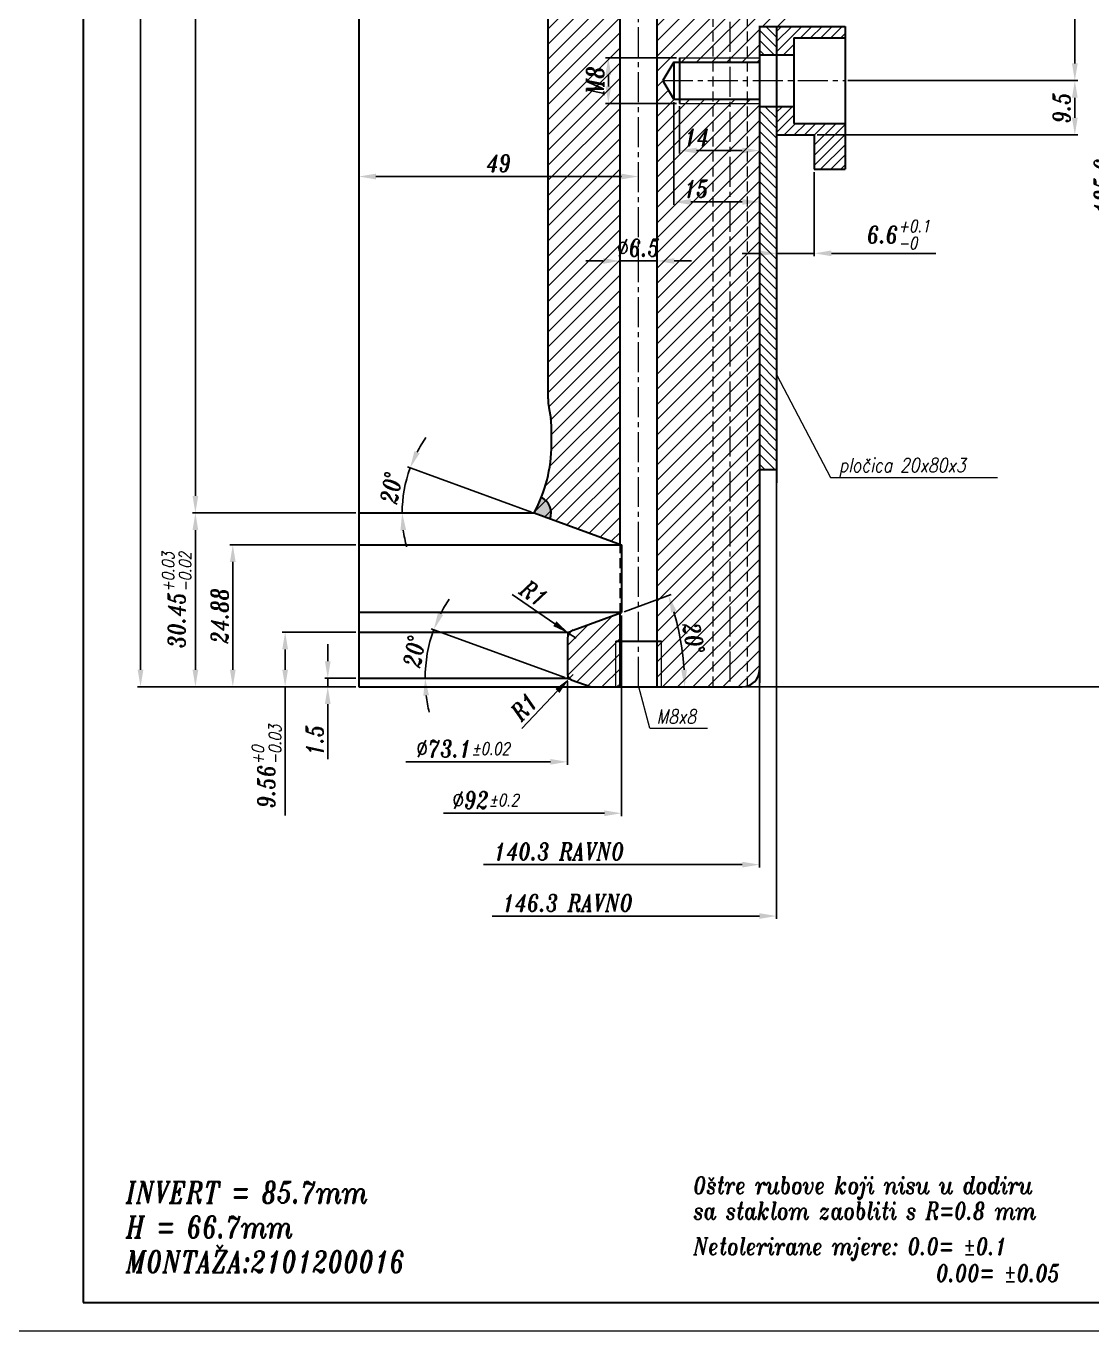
# Model space of a CAD drawing. Extents: x -409 to 793, y -94 to 506.
# Drawn here: x 21.5 to 208.1, y -94.1 to 134.3 of the extents above; entities that cross this region are included whole.
import ezdxf

# ---------------------------------------------------------------- set-up
doc = ezdxf.new("R2010")
doc.units = 0
doc.header["$LTSCALE"] = 7
doc.header["$MEASUREMENT"] = 0
doc.linetypes.add('CENTER2', pattern=[1.125, 0.75, -0.125, 0.125, -0.125])
doc.linetypes.add('HIDDEN', pattern=[0.375, 0.25, -0.125])
doc.layers.get('0').update_dxf_attribs({"linetype": 'CONTINUOUS', "lineweight": 15})
for name, color, linetype, lineweight in [('1', 1, 'CENTER2', 15), ('2', 2, 'HIDDEN', 15), ('3', 3, 'CONTINUOUS', 30), ('8', 253, 'CONTINUOUS', 0)]:
    doc.layers.add(name, color=color, linetype=linetype, lineweight=lineweight)
doc.styles.add('ITALICT', font='ITALICT.shx', dxfattribs={"width": 0.8, "height": 3})
doc.dimstyles.get("Standard").update_dxf_attribs({"dimtxt": 3, "dimasz": 3, "dimexe": 0.5, "dimexo": 0.5, "dimgap": 0.8, "dimtad": 1, "dimdsep": 46, "dimtxsty": 'ITALICT', "dimcen": 0.09, "dimazin": 2, "dimtfac": 1, "dimtmove": 0, "dimatfit": 3, "dimfxl": 1, "dimtolj": 1, "dimtzin": 0, "dimarcsym": 0})

# ---------------------------------------------------------------- blocks, each defined once
blk = doc.blocks.new('*D16')
at = {"color": 0, "lineweight": -2}
for p, q in [((135.88, 120.27), (135.88, 112.03)), ((138.88, 112.53), (146.88, 112.53))]:
    blk.add_line(p, q, dxfattribs=at)
at = {"color": 0}
for points in [[(138.88, 113.03), (138.88, 112.03), (135.88, 112.53)], [(146.88, 113.03), (146.88, 112.03), (149.88, 112.53)]]:
    blk.add_solid(points, dxfattribs=at)
at = {"color": 0, "insert": (138.88, 114.83), "char_height": 3, "attachment_point": 5, "style": 'ITALICT'}
blk.add_mtext('\\A1;14', dxfattribs=at)
blk = doc.blocks.new('*D17')
at = {"color": 0, "lineweight": -2}
for p, q in [((134.88, 121.02), (134.88, 103.03)), ((137.88, 103.53), (146.88, 103.53))]:
    blk.add_line(p, q, dxfattribs=at)
at = {"color": 0}
for points in [[(137.88, 104.03), (137.88, 103.03), (134.88, 103.53)], [(146.88, 104.03), (146.88, 103.03), (149.88, 103.53)]]:
    blk.add_solid(points, dxfattribs=at)
at = {"color": 0, "insert": (138.84, 105.83), "char_height": 3, "attachment_point": 5, "style": 'ITALICT'}
blk.add_mtext('\\A1;15', dxfattribs=at)
blk = doc.blocks.new('*D26')
at = {"color": 0, "lineweight": -2}
for p, q in [((158.18, 260.47), (205.6, 260.47)), ((205.1, 257.47), (205.1, 127.77)), ((165.38, 124.77), (205.6, 124.77))]:
    blk.add_line(p, q, dxfattribs=at)
at = {"color": 0}
for points in [[(204.6, 257.47), (205.6, 257.47), (205.1, 260.47)], [(204.6, 127.77), (205.6, 127.77), (205.1, 124.77)]]:
    blk.add_solid(points, dxfattribs=at)
at = {"color": 0, "insert": (202.8, 190.04), "char_height": 3, "attachment_point": 5, "rotation": 90, "style": 'ITALICT'}
blk.add_mtext('\\A1;135.7{}{\\H0.71x;\\C3;%%p0.1}', dxfattribs=at)
blk = doc.blocks.new('*D27')
at = {"color": 0, "lineweight": -2}
for p, q in [((122.48, 93.19), (119.48, 93.19)), ((125.48, 93.19), (131.98, 93.19)), ((134.98, 93.19), (137.98, 93.19))]:
    blk.add_line(p, q, dxfattribs=at)
at = {"color": 0}
for points in [[(122.48, 93.69), (122.48, 92.69), (125.48, 93.19)], [(134.98, 93.69), (134.98, 92.69), (131.98, 93.19)]]:
    blk.add_solid(points, dxfattribs=at)
at = {"color": 0, "insert": (128.73, 95.49), "char_height": 3, "attachment_point": 5, "style": 'ITALICT'}
blk.add_mtext('\\A1;%%c6.5', dxfattribs=at)
blk = doc.blocks.new('*D28')
at = {"color": 0, "lineweight": -2}
for p, q in [((74.19, 279.47), (50.64, 279.47)), ((51.14, 276.47), (51.14, 52.07)), ((79.23, 49.07), (50.64, 49.07))]:
    blk.add_line(p, q, dxfattribs=at)
at = {"color": 0}
for points in [[(51.64, 276.47), (50.64, 276.47), (51.14, 279.47)], [(50.64, 52.07), (51.64, 52.07), (51.14, 49.07)]]:
    blk.add_solid(points, dxfattribs=at)
at = {"color": 0, "insert": (48.84, 163.62), "char_height": 3, "attachment_point": 5, "rotation": 90, "style": 'ITALICT'}
blk.add_mtext('\\A1;230.4{}{\\H0.71x;\\C3;%%p0.05}', dxfattribs=at)
blk = doc.blocks.new('*D29')
at = {"color": 0, "lineweight": -2}
for p, q in [((79.23, 49.07), (50.64, 49.07)), ((51.14, 46.07), (51.14, 21.62)), ((79.23, 18.62), (50.64, 18.62))]:
    blk.add_line(p, q, dxfattribs=at)
at = {"color": 0}
for points in [[(51.64, 46.07), (50.64, 46.07), (51.14, 49.07)], [(50.64, 21.62), (51.64, 21.62), (51.14, 18.62)]]:
    blk.add_solid(points, dxfattribs=at)
at = {"color": 0, "insert": (47.85, 33.84), "char_height": 3, "attachment_point": 5, "rotation": 90, "style": 'ITALICT'}
blk.add_mtext('\\A1;30.45{}{\\H0.71x;\\C3;\\S+0.03^ -0.02;}', dxfattribs=at)
blk = doc.blocks.new('*D30')
at = {"color": 0, "lineweight": -2}
for p, q in [((135.38, 128.77), (122.93, 128.77)), ((123.43, 125.77), (123.43, 123.77)), ((135.38, 120.77), (122.93, 120.77))]:
    blk.add_line(p, q, dxfattribs=at)
at = {"color": 0}
for points in [[(122.93, 125.77), (123.93, 125.77), (123.43, 128.77)], [(122.93, 123.77), (123.93, 123.77), (123.43, 120.77)]]:
    blk.add_solid(points, dxfattribs=at)
at = {"color": 0, "insert": (121.13, 124.77), "char_height": 3, "attachment_point": 5, "rotation": 90, "style": 'ITALICT'}
blk.add_mtext('\\A1;M8', dxfattribs=at)
blk = doc.blocks.new('*D32')
at = {"color": 0, "lineweight": -2}
for p, q in [((74.31, 23.12), (74.31, 26.12)), ((79.23, 20.12), (73.81, 20.12)), ((79.23, 18.62), (73.81, 18.62)), ((74.31, 20.12), (74.31, 18.62)), ((74.31, 15.62), (74.31, 5.99))]:
    blk.add_line(p, q, dxfattribs=at)
at = {"color": 0}
for points in [[(73.81, 23.12), (74.81, 23.12), (74.31, 20.12)], [(74.81, 15.62), (73.81, 15.62), (74.31, 18.62)]]:
    blk.add_solid(points, dxfattribs=at)
at = {"color": 0, "insert": (72.01, 9.3), "char_height": 3, "attachment_point": 5, "rotation": 90, "style": 'ITALICT'}
blk.add_mtext('\\A1;1.5', dxfattribs=at)
blk = doc.blocks.new('*D33')
at = {"color": 0, "linetype": 'ByBlock', "lineweight": -2}
for p, q in [((79.23, 28.18), (66.35, 28.18)), ((66.85, 21.62), (66.85, 25.18)), ((79.23, 18.62), (66.35, 18.62)), ((66.85, 18.62), (66.85, -3.89))]:
    blk.add_line(p, q, dxfattribs=at)
at = {"color": 0}
for points in [[(67.35, 25.18), (66.35, 25.18), (66.85, 28.18)], [(66.35, 21.62), (67.35, 21.62), (66.85, 18.62)]]:
    blk.add_solid(points, dxfattribs=at)
at = {"color": 0, "insert": (63.57, 4.69), "char_height": 3, "attachment_point": 5, "rotation": 90, "style": 'ITALICT'}
blk.add_mtext('\\A1;9.56{}{\\H0.71x;\\C3;\\S+0^ -0.03;}', dxfattribs=at)
blk = doc.blocks.new('*D34')
at = {"color": 0, "lineweight": -2}
for p, q in [((79.23, 43.5), (57.19, 43.5)), ((57.69, 21.62), (57.69, 40.5)), ((79.23, 18.62), (57.19, 18.62))]:
    blk.add_line(p, q, dxfattribs=at)
at = {"color": 0}
for points in [[(58.19, 40.5), (57.19, 40.5), (57.69, 43.5)], [(57.19, 21.62), (58.19, 21.62), (57.69, 18.62)]]:
    blk.add_solid(points, dxfattribs=at)
at = {"color": 0, "insert": (55.39, 31.06), "char_height": 3, "attachment_point": 5, "rotation": 90, "style": 'ITALICT'}
blk.add_mtext('\\A1;24.88', dxfattribs=at)
blk = doc.blocks.new('*D42')
at = {"color": 0, "lineweight": -2}
for p, q in [((50.64, 279.47), (41.03, 279.47)), ((41.53, 276.47), (41.53, 21.62)), ((79.23, 18.62), (41.03, 18.62))]:
    blk.add_line(p, q, dxfattribs=at)
at = {"color": 0}
for points in [[(42.03, 276.47), (41.03, 276.47), (41.53, 279.47)], [(41.03, 21.62), (42.03, 21.62), (41.53, 18.62)]]:
    blk.add_solid(points, dxfattribs=at)
at = {"color": 0, "insert": (38.25, 148.39), "char_height": 3, "attachment_point": 5, "rotation": 90, "style": 'ITALICT'}
blk.add_mtext('\\A1;260.85{}{\\H0.71x;\\C3;\\S+0.08^ -0.07;}', dxfattribs=at)
blk = doc.blocks.new('*D43')
at = {"color": 0, "lineweight": -2}
for p, q in [((106.6, 34.81), (114.07, 29.68)), ((117.78, 27.13), (116.54, 27.98))]:
    blk.add_line(p, q, dxfattribs=at)
at = {"color": 0}
blk.add_solid([(113.78, 29.26), (114.35, 30.09), (116.54, 27.98)], dxfattribs=at)
at = {"color": 0, "insert": (110.4, 34.99), "char_height": 3, "attachment_point": 5, "rotation": 325.498, "style": 'ITALICT'}
blk.add_mtext('\\A1;R1', dxfattribs=at)
blk = doc.blocks.new('*D48')
at = {"color": 0, "lineweight": -2}
for p, q in [((125.73, 31.12), (125.73, -4)), ((122.73, -3.5), (94.59, -3.5))]:
    blk.add_line(p, q, dxfattribs=at)
at = {"color": 0}
blk.add_solid([(122.73, -4), (122.73, -3), (125.73, -3.5)], dxfattribs=at)
at = {"color": 0, "insert": (101.94, -1.2), "char_height": 3, "attachment_point": 5, "style": 'ITALICT'}
blk.add_mtext('\\A1;%%c92{}{\\H0.71x;\\C3;%%p0.2}', dxfattribs=at)
blk = doc.blocks.new('*D49')
at = {"color": 0, "lineweight": -2}
for p, q in [((116.28, 19.62), (116.28, 5)), ((113.28, 5.5), (87.97, 5.5))]:
    blk.add_line(p, q, dxfattribs=at)
at = {"color": 0}
blk.add_solid([(113.28, 5), (113.28, 6), (116.28, 5.5)], dxfattribs=at)
at = {"color": 0, "insert": (98, 7.8), "char_height": 3, "attachment_point": 5, "style": 'ITALICT'}
blk.add_mtext('\\A1;%%c73.1{}{\\H0.71x;\\C3;%%p0.02}', dxfattribs=at)
blk = doc.blocks.new('*D50')
at = {"color": 0, "lineweight": -2}
for p, q in [((79.73, 107.6), (79.73, 107.48)), ((125.73, 107.98), (82.73, 107.98))]:
    blk.add_line(p, q, dxfattribs=at)
at = {"color": 0}
for points in [[(82.73, 108.48), (82.73, 107.48), (79.73, 107.98)], [(125.73, 108.48), (125.73, 107.48), (128.73, 107.98)]]:
    blk.add_solid(points, dxfattribs=at)
at = {"color": 0, "insert": (104.23, 110.28), "char_height": 3, "attachment_point": 5, "style": 'ITALICT'}
blk.add_mtext('\\A1;49', dxfattribs=at)
blk = doc.blocks.new('*D51')
at = {"color": 0, "linetype": 'ByBlock', "lineweight": -2}
for p, q in [((159.48, 108.77), (159.48, 94.03)), ((149.88, 94.53), (146.88, 94.53)), ((152.88, 94.53), (159.48, 94.53)), ((162.48, 94.53), (180.77, 94.53))]:
    blk.add_line(p, q, dxfattribs=at)
at = {"color": 0}
for points in [[(149.88, 95.03), (149.88, 94.03), (152.88, 94.53)], [(162.48, 95.03), (162.48, 94.03), (159.48, 94.53)]]:
    blk.add_solid(points, dxfattribs=at)
at = {"color": 0, "insert": (174.23, 97.81), "char_height": 3, "attachment_point": 5, "style": 'ITALICT'}
blk.add_mtext('\\A1;6.6{}{\\H0.71x;\\C3;\\S+0.1^ -0;}', dxfattribs=at)
blk = doc.blocks.new('*D52')
at = {"color": 0, "lineweight": -2}
for p, q in [((165.38, 124.77), (205.6, 124.77)), ((205.1, 118.27), (205.1, 121.77)), ((159.98, 115.27), (205.6, 115.27))]:
    blk.add_line(p, q, dxfattribs=at)
at = {"color": 0}
for points in [[(204.6, 121.77), (205.6, 121.77), (205.1, 124.77)], [(204.6, 118.27), (205.6, 118.27), (205.1, 115.27)]]:
    blk.add_solid(points, dxfattribs=at)
at = {"color": 0, "insert": (202.8, 120.02), "char_height": 3, "attachment_point": 5, "rotation": 90, "style": 'ITALICT'}
blk.add_mtext('\\A1;9.5', dxfattribs=at)
blk = doc.blocks.new('*D53')
at = {"color": 0, "lineweight": -2}
for p, q in [((149.88, 21.12), (149.88, -13)), ((146.88, -12.5), (101.6, -12.5))]:
    blk.add_line(p, q, dxfattribs=at)
at = {"color": 0}
blk.add_solid([(146.88, -13), (146.88, -12), (149.88, -12.5)], dxfattribs=at)
at = {"color": 0, "insert": (114.8, -10.2), "char_height": 3, "attachment_point": 5, "style": 'ITALICT'}
blk.add_mtext('\\A1;140.3 RAVNO', dxfattribs=at)
blk = doc.blocks.new('*D54')
at = {"color": 0, "lineweight": -2}
for p, q in [((152.88, 56.17), (152.88, -22)), ((149.88, -21.5), (103.1, -21.5))]:
    blk.add_line(p, q, dxfattribs=at)
at = {"color": 0}
blk.add_solid([(149.88, -22), (149.88, -21), (152.88, -21.5)], dxfattribs=at)
at = {"color": 0, "insert": (116.3, -19.2), "char_height": 3, "attachment_point": 5, "style": 'ITALICT'}
blk.add_mtext('\\A1;146.3 RAVNO', dxfattribs=at)
blk = doc.blocks.new('*D58')
at = {"color": 0, "lineweight": -2}
blk.add_line((115.81, 20.29), (92.39, 28.81), dxfattribs=at)
for start, end in [(146.1957, 153.0978), (160, 180), (186.9022, 193.8043)]:
    blk.add_arc((116.28, 20.12), 24.92, start, end, dxfattribs=at)
at = {"color": 0}
for points in [[(93.6, 31.59), (94.51, 31.19), (92.86, 28.64)], [(92.04, 17.15), (91.04, 17.09), (91.36, 20.12)]]:
    blk.add_solid(points, dxfattribs=at)
at = {"color": 0, "insert": (89.47, 24.84), "char_height": 3, "attachment_point": 5, "rotation": 80, "style": 'ITALICT'}
blk.add_mtext('\\A1;20%%d', dxfattribs=at)
blk = doc.blocks.new('*D68')
at = {"color": 0, "lineweight": -2}
blk.add_line((126.2, 31.79), (134.44, 34.79), dxfattribs=at)
blk.add_arc((90.01, 18.62), 46.78, 3.6752, 16.3248, dxfattribs=at)
at = {"color": 0}
for points in [[(135.38, 31.92), (134.43, 31.61), (133.97, 34.62)], [(136.19, 21.6), (137.19, 21.63), (136.79, 18.62)]]:
    blk.add_solid(points, dxfattribs=at)
at = {"color": 0, "insert": (138.34, 27.14), "char_height": 3, "attachment_point": 5, "rotation": 280, "style": 'ITALICT'}
blk.add_mtext('\\A1;20%%d', dxfattribs=at)
blk = doc.blocks.new('*D69')
at = {"color": 0, "lineweight": -2}
for p, q in [((117.28, 20.82), (116.59, 20.09)), ((108.29, 11.35), (114.52, 17.92))]:
    blk.add_line(p, q, dxfattribs=at)
at = {"color": 0}
blk.add_solid([(114.88, 17.57), (114.16, 18.26), (116.59, 20.09)], dxfattribs=at)
at = {"color": 0, "insert": (108.7, 15.13), "char_height": 3, "attachment_point": 5, "rotation": 46.4913, "style": 'ITALICT'}
blk.add_mtext('\\A1;R1', dxfattribs=at)
blk = doc.blocks.new('*D93')
at = {"color": 0, "lineweight": -2}
for p, q in [((148.23, 204.22), (212.8, 204.22)), ((212.3, 21.62), (212.3, 201.22)), ((147.38, 18.62), (212.8, 18.62))]:
    blk.add_line(p, q, dxfattribs=at)
at = {"color": 0}
for points in [[(212.8, 201.22), (211.8, 201.22), (212.3, 204.22)], [(211.8, 21.62), (212.8, 21.62), (212.3, 18.62)]]:
    blk.add_solid(points, dxfattribs=at)
at = {"color": 0, "insert": (210, 106.26), "char_height": 3, "attachment_point": 5, "rotation": 90, "style": 'ITALICT'}
blk.add_mtext('\\A1;185.6', dxfattribs=at)
blk = doc.blocks.new('*D115')
at = {"color": 0, "linetype": 'ByBlock', "lineweight": -2}
blk.add_line((109.96, 49.24), (88.26, 57.14), dxfattribs=at)
for start, end in [(145.101, 152.5505), (160, 180), (187.4495, 194.899)]:
    blk.add_arc((110.43, 49.07), 23.09, start, end, dxfattribs=at)
at = {"color": 0}
for points in [[(89.48, 59.91), (90.39, 59.51), (88.73, 56.97)], [(88.03, 46.11), (87.03, 46.04), (87.34, 49.07)]]:
    blk.add_solid(points, dxfattribs=at)
at = {"color": 0, "insert": (85.42, 53.48), "char_height": 3, "attachment_point": 5, "rotation": 80, "style": 'ITALICT'}
blk.add_mtext('\\A1;20%%d', dxfattribs=at)
blk = doc.blocks.new('*D272')
at = {"color": 0, "lineweight": -2}
blk.add_arc((128.73, 175.97), 85.6, 92.0081, 99.9919, dxfattribs=at)
at = {"color": 0}
for points in [[(113.78, 260.76), (113.97, 259.78), (110.93, 259.7)], [(125.74, 261.02), (125.72, 262.02), (128.73, 261.57)]]:
    blk.add_solid(points, dxfattribs=at)
at = {"color": 0, "insert": (119.54, 263.39), "char_height": 3, "attachment_point": 5, "rotation": 6, "style": 'ITALICT'}
blk.add_mtext('\\A1;12%%d', dxfattribs=at)

msp = doc.modelspace()

# ---------------------------------------------------------------- hatches: boundary and pattern name
h = msp.add_hatch(color=256)
h.dxf.hatch_style = 1
h.paths.add_polyline_path([(111.6985, 51.785, -0.02986958), (110.4259, 49.0683), (113.245, 48.0422, 0.38837841)])
at = {"layer": '8'}
h = msp.add_hatch(dxfattribs=at)
h.set_pattern_fill('ANSI31', color=256, scale=15)
h.set_pattern_definition([(45, (-1474.0618, 0), (-1.3258252, 1.3258252), [])])
h.paths.add_polyline_path([(111.2259, 279.4683), (110.8872, 279.1296), (112.8597, 269.8499), (112.1261, 269.6939), (125.4759, 206.8881), (125.4759, 271.4683), (124.7259, 271.4683), (124.7259, 279.4683)])
h.paths.add_polyline_path([(112.8597, 269.8499), (110.8872, 279.1296), (110.2549, 278.4973), (112.1261, 269.6939)])
h.paths.add_polyline_path([(102.6365, 279.4683), (105.0345, 268.1866), (105.7681, 268.3425), (103.4033, 279.4683)])
h.paths.add_polyline_path([(93.3759, 279.4683, 0.41421356), (92.5759, 278.6683), (92.5759, 277.1683), (93.5245, 264.8233), (105.9546, 267.4654), (105.7681, 268.3425), (105.0345, 268.1866), (102.6365, 279.4683)])
h.paths.add_polyline_path([(93.5791, 264.1132), (94.6774, 249.8203), (109.0555, 252.8765), (106.1013, 266.7749)])
h.paths.add_polyline_path([(94.7315, 249.1162), (96.2142, 229.8202), (113.1894, 233.4284), (109.2011, 252.1918)])
h.paths.add_polyline_path([(96.2737, 229.1172, 0.13291602), (101.4109, 215.5036, -0.02665414), (105.0894, 209.7876), (117.647, 212.4568), (113.3349, 232.7436)])
h.paths.add_polyline_path([(105.4492, 209.1484, -0.08904543), (112.7424, 187.815), (122.4463, 189.8777), (117.7925, 211.7721)])
h.paths.add_polyline_path([(113.4759, 178.1683), (113.4759, 175.1683, -0.04315294), (113.3423, 173.6234), (113.0095, 171.7131, 0.04315294), (112.8759, 170.1683), (112.8759, 69.0683, 0.04315294), (113.0095, 67.5234), (113.3423, 65.6131, -0.04315294), (113.4759, 64.0683), (113.4759, 61.0683, -0.12509465), (110.4259, 49.0683), (125.4759, 43.5905), (125.4759, 175.6248), (122.5919, 189.1929), (112.8446, 187.1211, -0.0352124)])
h.paths.add_polyline_path([(124.033, 98.4877), (133.4187, 98.4877), (133.4187, 92.4877), (124.033, 92.4877)], flags=9)
h.paths.add_polyline_path([(125.4759, 31.5268), (117.2629, 28.5375, 0.31529879), (116.2759, 27.1279), (116.2759, 20.8185, 0.31529879), (116.9339, 19.8788), (120.3971, 18.6183), (124.7259, 18.6183), (124.7259, 26.6183), (125.4759, 26.6183)])
h.paths.add_polyline_path([(125.4759, 26.6183), (124.7259, 26.6183), (124.7259, 18.6183), (125.4759, 18.6183)])
h.paths.add_polyline_path([(132.7259, 18.6183), (132.7259, 26.6183), (131.9759, 26.6183), (131.9759, 18.6183)])
h.paths.add_polyline_path([(144.7259, 205.9503), (144.6759, 255.7683), (144.6759, 260.4683), (144.6759, 279.4683), (132.7259, 279.4683), (132.7259, 271.4683), (131.9759, 271.4683), (131.9759, 26.6183), (132.7259, 26.6183), (132.7259, 18.6183), (141.7259, 18.6183), (141.7259, 120.7683), (135.8759, 120.7683), (135.8759, 121.5183), (134.8759, 121.5183), (132.9995, 124.7683), (134.8759, 128.0183), (135.8759, 128.0183), (135.8759, 128.7683), (141.7259, 128.7683), (141.7259, 204.2183)])
h.paths.add_polyline_path([(131.3952, 250.7167), (140.5758, 252.6681), (141.8233, 246.7992), (132.6427, 244.8478)], flags=9)
h.paths.add_polyline_path([(141.7259, 120.7683), (141.7259, 18.6183), (144.7259, 18.6183), (144.7259, 120.7683)])
h.paths.add_polyline_path([(147.7259, 120.7683), (144.7259, 120.7683), (144.7259, 18.6183), (146.8759, 18.6183, 0.07194075), (147.7259, 18.7412)])
h.paths.add_polyline_path([(147.7259, 18.7412, 0.33236862), (149.8759, 21.6183), (149.8759, 56.6683), (149.8759, 120.2683), (149.8759, 120.7683), (147.7259, 120.7683)])
h.paths.add_polyline_path([(135.8759, 121.5183), (135.8759, 120.7683), (141.7259, 120.7683), (141.7259, 121.5183)])
h.paths.add_polyline_path([(141.7259, 121.5183), (141.7259, 120.7683), (144.7259, 120.7683), (144.7259, 121.5183)])
h.paths.add_polyline_path([(149.8759, 121.5183), (147.7259, 121.5183), (147.7259, 120.7683), (149.8759, 120.7683)])
h.paths.add_polyline_path([(141.7259, 128.0183), (141.7259, 128.7683), (135.8759, 128.7683), (135.8759, 128.0183)])
h.paths.add_polyline_path([(144.7259, 128.0183), (144.7259, 128.7683), (141.7259, 128.7683), (141.7259, 128.0183)])
h.paths.add_polyline_path([(147.7259, 128.0183), (147.7259, 128.7683), (144.7259, 128.7683), (144.7259, 128.0183)])
h.paths.add_polyline_path([(149.8759, 128.7683), (147.7259, 128.7683), (147.7259, 128.0183), (149.8759, 128.0183)])
h.paths.add_polyline_path([(155.7259, 184.7183), (147.7259, 192.7183), (147.7259, 128.7683), (149.8759, 128.7683), (149.8759, 129.2683), (149.8759, 134.2683), (149.8759, 134.3683), (155.7259, 134.3683)])
h.paths.add_polyline_path([(144.7259, 195.7183), (144.6759, 195.7683), (144.6759, 204.2183), (141.7259, 204.2183), (141.7259, 128.7683), (144.7259, 128.7683)])
h.paths.add_polyline_path([(144.7259, 128.7683), (147.7259, 128.7683), (147.7259, 192.7183), (144.7259, 195.7183)])
h.paths.add_polyline_path([(132.7259, 279.4683), (131.9759, 279.4683), (131.9759, 271.4683), (132.7259, 271.4683)])
h.paths.add_polyline_path([(124.7259, 279.4683), (124.7259, 271.4683), (125.4759, 271.4683), (125.4759, 279.4683)])
h.paths.add_polyline_path([(141.7259, 204.2183), (144.6759, 204.2183), (144.6759, 205.9214)])
h.paths.add_polyline_path([(147.7259, 121.5183), (144.7259, 121.5183), (144.7259, 120.7683), (147.7259, 120.7683)])
h.paths.add_polyline_path([(115.9209, 266.0227), (122.5273, 266.7171), (123.1545, 260.75), (116.548, 260.0556)], flags=24)
h.paths.add_polyline_path([(112.7091, 227.6891), (115.0407, 216.7199), (109.1718, 215.4724), (106.8402, 226.4416)], flags=24)
h.paths.add_polyline_path([(118.127, 121.3897), (118.127, 128.1468), (124.127, 128.1468), (124.127, 121.3897)], flags=24)
h.paths.add_polyline_path([(140.6606, 31.2701), (141.9332, 24.0529), (136.0244, 23.011), (134.7518, 30.2282)], flags=24)
h.paths.add_polyline_path([(136.2973, 117.8277), (141.4545, 117.8277), (141.4545, 111.8277), (136.2973, 111.8277)], flags=24)
h.paths.add_polyline_path([(136.2083, 108.8277), (141.4797, 108.8277), (141.4797, 102.8277), (136.2083, 102.8277)], flags=24)
h = msp.add_hatch(dxfattribs=at)
h.set_pattern_fill('ANSI31', color=256, scale=10, angle=90, style=0)
h.set_pattern_definition([(135, (-47.3794, -88.0965), (-0.8838835, -0.8838835), [])])
h.paths.add_polyline_path([(152.8759, 56.6683), (152.8759, 63.7683), (149.8759, 63.7683), (149.8759, 56.6683)])
h.paths.add_polyline_path([(149.8759, 63.7683), (152.8759, 63.7683), (152.8759, 87.7683), (149.8759, 87.7683)])
h.paths.add_polyline_path([(149.8759, 87.7683), (152.8759, 87.7683), (152.8759, 99.7683), (149.8759, 99.7683)])
h.paths.add_polyline_path([(152.8759, 120.2683), (149.8759, 120.2683), (149.8759, 99.7683), (152.8759, 99.7683)])
h.paths.add_polyline_path([(152.8759, 134.2683), (149.8759, 134.2683), (149.8759, 129.2683), (152.8759, 129.2683)])
h = msp.add_hatch(dxfattribs=at)
h.set_pattern_fill('ANSI31', color=256, scale=10, style=0)
h.set_pattern_definition([(45, (-47.3794, -88.0965), (-0.8838835, 0.8838835), [])])
h.paths.add_polyline_path([(155.8759, 132.2683), (164.8759, 132.2683), (164.8759, 134.2683), (152.8759, 134.2683), (152.8759, 129.2683), (155.8759, 129.2683)])
h.paths.add_polyline_path([(155.8759, 117.2683), (155.8759, 120.2683), (152.8759, 120.2683), (152.8759, 115.2683), (159.4759, 115.2683), (159.4759, 109.2683), (164.8759, 109.2683), (164.8759, 117.2683)])

# ---------------------------------------------------------------- linework, layer by layer
for p, q in [((135.8759, 128.7683), (149.8759, 128.7683)), ((135.8759, 120.7683), (149.8759, 120.7683)), ((152.8759, 73.3436), (162.3479, 55.3047)), ((162.3479, 55.3047), (191.5801, 55.3047)), ((124.7259, 18.6183), (124.7259, 26.6183)), ((132.7259, 18.6183), (132.7259, 26.6183)), ((130.676, 11.4076), (128.7784, 18.6183)), ((130.676, 11.4076), (140.7745, 11.4076)), ((11.4997, -94.1371), (431.4997, -94.1371))]:
    msp.add_line(p, q)
at = {"layer": '1'}
for p, q in [((128.7259, 18.6183), (128.7259, 279.4683)), ((144.7259, 205.9503), (144.7259, 18.6183)), ((132.9995, 124.7683), (164.8759, 124.7683))]:
    msp.add_line(p, q, dxfattribs=at)
at = {"layer": '2'}
for p, q in [((141.7259, 204.2183), (141.7259, 18.6183)), ((147.7259, 204.2183), (147.7259, 18.7412)), ((125.4759, 31.5268), (125.4759, 43.5905)), ((116.2759, 28.1783), (117.2629, 28.5375)), ((116.2759, 28.1783), (116.2759, 27.1279)), ((116.2759, 20.8185), (116.2759, 20.1183)), ((116.2759, 20.1183), (116.9339, 19.8788))]:
    msp.add_line(p, q, dxfattribs=at)
at = {"layer": '3'}
for p, q in [((31.4997, 501.465), (31.4997, -89.1371)), ((79.7259, 279.4683), (79.7259, 18.6183)), ((131.9759, 18.6183), (131.9759, 279.4683)), ((125.4759, 43.5905), (125.4759, 175.6248)), ((112.8759, 69.0683), (112.8759, 170.1683)), ((149.8759, 134.3683), (149.8759, 19.3183)), ((149.8759, 134.2683), (164.8759, 134.2683)), ((152.8759, 134.2683), (152.8759, 54.3683)), ((164.8759, 134.2683), (164.8759, 109.2683)), ((155.8759, 132.2683), (164.8759, 132.2683)), ((155.8759, 132.2683), (155.8759, 117.2683)), ((134.8759, 128.0183), (132.9995, 124.7683)), ((134.8759, 128.0183), (134.8759, 121.5183)), ((134.8759, 128.0183), (149.8759, 128.0183)), ((135.8759, 128.7683), (135.8759, 120.7683)), ((149.8759, 129.2683), (155.8759, 129.2683)), ((134.8759, 121.5183), (132.9995, 124.7683)), ((134.8759, 121.5183), (149.8759, 121.5183)), ((149.8759, 120.2683), (155.8759, 120.2683)), ((155.8759, 117.2683), (164.8759, 117.2683)), ((152.8759, 115.2683), (159.4759, 115.2683)), ((159.4759, 115.2683), (159.4759, 109.2683)), ((159.4759, 109.2683), (164.8759, 109.2683)), ((113.0095, 67.5234), (113.3423, 65.6131)), ((113.4759, 61.0683), (113.4759, 64.0683)), ((149.8759, 56.6683), (152.8759, 56.6683)), ((79.7259, 49.0683), (110.4259, 49.0683)), ((110.4259, 49.0683), (125.7259, 43.4995)), ((79.7259, 43.4995), (125.7259, 43.4995)), ((125.7259, 43.4995), (125.7259, 31.6178)), ((125.7259, 31.6178), (79.7259, 31.6178)), ((117.2629, 28.5375), (125.7259, 31.6178)), ((125.4759, 18.6183), (125.4759, 31.5268)), ((79.7259, 28.1783), (116.2759, 28.1783)), ((116.2759, 27.1279), (116.2759, 20.8185)), ((124.7259, 26.6183), (132.7259, 26.6183)), ((116.2759, 20.1183), (79.7259, 20.1183)), ((79.7259, 18.6183), (146.8759, 18.6183)), ((116.9339, 19.8788), (120.3971, 18.6183)), ((31.4997, -89.1371), (426.4997, -89.1371))]:
    msp.add_line(p, q, dxfattribs=at)
for centre, radius, start, end in [((121.8759, 69.0683), 9, 180, 189.883793), ((104.4759, 64.0683), 9, 0, 9.883793), ((88.3443, 61.0683), 25.1316, 331.478577, 0), ((110.4259, 49.0683), 3, 339.99998, 64.900362), ((117.7759, 27.1279), 1.5, 110, 180), ((117.2759, 20.8185), 1, 180, 250), ((146.8759, 21.6183), 3, 270, 0)]:
    msp.add_arc(centre, radius, start, end, dxfattribs=at)

# ---------------------------------------------------------------- texts
at = {"style": 'ITALICT', "width": 0.8}
for s, height, p in [('pločica 20x80x3', 2.5, (163.7712, 56.1905)), ('M8x8', 2.5, (131.8527, 12.1918)), ('INVERT = 85.7mm', 3.75, (38.9565, -71.7449)), ('Oštre rubove koji nisu u dodiru ', 3, (138.3254, -70.1416)), ('sa staklom zaobliti s R=0.8 mm', 3, (138.3254, -74.624)), ('H = 66.7mm', 3.75, (38.9565, -77.8163)), ('MONTAŽA:2101200016', 3.75, (38.9565, -83.8878)), ('Netolerirane mjere: 0.0= %%P0.1', 3, (138.3254, -80.8176)), ('0.00= %%P0.05', 3, (180.8271, -85.5184))]:
    msp.add_text(s, height=height, dxfattribs=at).set_placement(p)

# ---------------------------------------------------------------- dimensions: what is measured, and where the dimension line sits
for base, p1, p2, text, override, picture, middle in [((41.5305, 18.6183), (51.1384, 279.4683), (79.7259, 18.6183), '<>{}{\\H0.71x;\\C3;\\S+0.08^ -0.07;}', {"dimtp": 0.08, "dimtm": 0.07}, '*D42', (41.5305, 148.3933)), ((51.1384, 49.0683), (74.6891, 279.4683), (79.7259, 49.0683), '<>{}{\\H0.71x;\\C3;%%p0.05}', {"dimtp": 0.05, "dimtm": 0.05}, '*D28', (51.1384, 163.6183)), ((205.1032, 124.7683), (157.6759, 260.4683), (164.8759, 124.7683), '<>{}{\\H0.71x;\\C3;%%p0.1}', {"dimtp": 0.1, "dimtm": 0.1, "dimtmove": 0}, '*D26', (205.1032, 190.0367)), ((66.8506, 28.1783), (79.7259, 18.6183), (79.7259, 28.1783), '<>{}{\\H0.71x;\\C3;\\S+0^ -0.03;}', {"dimpost": '<>', "dimtp": 0, "dimtm": 0.03, "dimtdec": 2, "dimfxl": 1.5, "dimtzin": 8, "dimarcsym": 1}, '*D33', (66.8506, 4.6888))]:
    dim = msp.add_linear_dim(base=base, p1=p1, p2=p2, angle=90, text=text, dimstyle='Standard', override=override)
    dim.commit()
    dim.dimension.update_dxf_attribs({"geometry": picture, "text_midpoint": middle, "dimtype": 160})
for base, line1, line2, picture, middle in [((122.7546, 261.3594), ((128.7259, 18.6183), (128.7259, 279.4683)), ((128.7259, 175.9664), (106.7259, 279.4683)), '*D272', (119.5377, 263.3864)), ((136.4718, 24.0489), ((79.7259, 18.6183), (146.8759, 18.6183)), ((117.2629, 28.5375), (125.7259, 31.6178)), '*D68', (138.3425, 27.1406)), ((92.0291, 25.8648), ((116.2759, 20.1183), (79.7259, 20.1183)), ((116.2759, 20.1183), (120.3971, 18.6183)), '*D58', (89.471, 24.8447))]:
    dim = msp.add_angular_dim_2l(base=base, line1=line1, line2=line2, dimstyle='Standard')
    dim.commit()
    dim.dimension.update_dxf_attribs({"geometry": picture, "text_midpoint": middle})
dim = msp.add_linear_dim(base=(212.3002, 204.2183), p1=(146.8759, 18.6183), p2=(147.7259, 204.2183), angle=90, dimstyle='Standard', override={"dimtmove": 0})
dim.commit()
dim.dimension.update_dxf_attribs({"geometry": '*D93', "text_midpoint": (212.3002, 106.2554), "dimtype": 160})
dim = msp.add_linear_dim(base=(123.427, 120.7683), p1=(135.8759, 128.7683), p2=(135.8759, 120.7683), angle=90, text='M<>', dimstyle='Standard')
dim.commit()
dim.dimension.update_dxf_attribs({"geometry": '*D30', "text_midpoint": (123.427, 124.7683), "dimtype": 160})
for base, p1, p2, picture, middle in [((205.1032, 124.7683), (159.4759, 115.2683), (164.8759, 124.7683), '*D52', (202.8032, 120.0183)), ((57.693, 43.4995), (79.7259, 18.6183), (79.7259, 43.4995), '*D34', (55.393, 31.0589)), ((74.3079, 18.6183), (79.7259, 20.1183), (79.7259, 18.6183), '*D32', (72.0079, 9.304))]:
    dim = msp.add_linear_dim(base=base, p1=p1, p2=p2, angle=90, dimstyle='Standard')
    dim.commit()
    dim.dimension.update_dxf_attribs({"geometry": picture, "text_midpoint": middle})
for base, p1, p2, picture, middle in [((149.8759, 103.5277), (134.8759, 121.5183), (149.8759, 103.5277), '*D17', (138.844, 103.5277)), ((149.8759, 112.5277), (135.8759, 120.7683), (149.8759, 112.5277), '*D16', (138.8759, 112.5277))]:
    dim = msp.add_linear_dim(base=base, p1=p1, p2=p2, dimstyle='Standard')
    dim.commit()
    dim.dimension.update_dxf_attribs({"geometry": picture, "text_midpoint": middle, "dimtype": 160})
dim = msp.add_linear_dim(base=(79.7259, 107.9828), p1=(128.7259, 107.9828), p2=(79.7259, 108.0991), dimstyle='Standard')
dim.commit()
dim.dimension.update_dxf_attribs({"geometry": '*D50', "text_midpoint": (104.2259, 110.2828)})
for base, p1, p2, text, override, picture, middle in [((159.4759, 94.5277), (152.8759, 94.5277), (159.4759, 109.2683), '<>{}{\\H0.71x;\\C3;\\S+0.1^ -0;}', {"dimpost": '<>', "dimtp": 0.1, "dimfxl": 1.5, "dimtzin": 8, "dimarcsym": 1}, '*D51', (174.2279, 94.5277)), ((79.7259, -21.5006), (152.8759, 56.6683), (79.7259, 18.6183), '<> RAVNO', {"dimlfac": 2, "dimse2": 1, "dimsd2": 1, "dimtmove": 0}, '*D54', (116.3009, -21.5006)), ((79.7259, -3.5006), (125.7259, 31.6178), (79.7259, 18.6183), '%%c<>{}{\\H0.71x;\\C3;%%p0.2}', {"dimlfac": 2, "dimse2": 1, "dimsd2": 1, "dimtp": 0.2, "dimtm": 0.2, "dimtmove": 0}, '*D48', (101.9445, -3.5006)), ((79.7259, -12.5006), (149.8759, 21.6183), (79.7259, 18.6183), '<> RAVNO', {"dimlfac": 2, "dimse2": 1, "dimsd2": 1, "dimtmove": 0}, '*D53', (114.8009, -12.5006))]:
    dim = msp.add_linear_dim(base=base, p1=p1, p2=p2, text=text, dimstyle='Standard', override=override)
    dim.commit()
    dim.dimension.update_dxf_attribs({"geometry": picture, "text_midpoint": middle, "dimtype": 160})
dim = msp.add_linear_dim(base=(131.9759, 93.1877), p1=(125.4759, 93.1877), p2=(131.9759, 93.1877), text='%%c<>', dimstyle='Standard')
dim.commit()
dim.dimension.update_dxf_attribs({"geometry": '*D27', "text_midpoint": (128.7259, 93.1877), "dimtype": 160})
dim = msp.add_angular_dim_2l(base=(87.9584, 54.3932), line1=((77.7809, 49.0683), (110.4259, 49.0683)), line2=((110.4259, 49.0683), (123.7809, 44.2074)), dimstyle='Standard', override={"dimarcsym": 1})
dim.commit()
dim.dimension.update_dxf_attribs({"geometry": '*D115', "text_midpoint": (85.4217, 53.4772)})
dim = msp.add_linear_dim(base=(51.1384, 18.6183), p1=(79.7259, 49.0683), p2=(79.7259, 18.6183), angle=90, text='<>{}{\\H0.71x;\\C3;\\S+0.03^ -0.02;}', dimstyle='Standard', override={"dimtp": 0.03, "dimtm": 0.02})
dim.commit()
dim.dimension.update_dxf_attribs({"geometry": '*D29', "text_midpoint": (47.8534, 33.8433)})
dim = msp.add_radius_dim(center=(117.7759, 27.1279), mpoint=(116.5397, 27.9776), text='R1', dimstyle='Standard')
dim.commit()
dim.dimension.update_dxf_attribs({"geometry": '*D43', "text_midpoint": (110.402, 34.9871)})
dim = msp.add_radius_dim(center=(117.2759, 20.8185), mpoint=(116.5874, 20.0932), dimstyle='Standard')
dim.commit()
dim.dimension.update_dxf_attribs({"geometry": '*D69', "text_midpoint": (108.7034, 15.1285)})
dim = msp.add_linear_dim(base=(79.7259, 5.4994), p1=(116.2759, 20.1183), p2=(79.7259, 18.6183), text='%%c<>{}{\\H0.71x;\\C3;%%p0.02}', dimstyle='Standard', override={"dimlfac": 2, "dimse2": 1, "dimsd2": 1, "dimtp": 0.02, "dimtm": 0.02, "dimtmove": 0})
dim.commit()
dim.dimension.update_dxf_attribs({"geometry": '*D49', "text_midpoint": (98.0009, 7.7994)})

doc.saveas('drawing.dxf')
